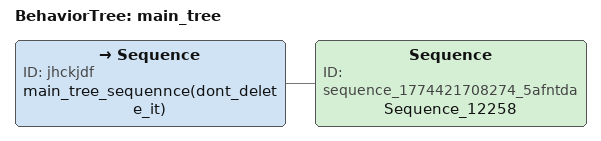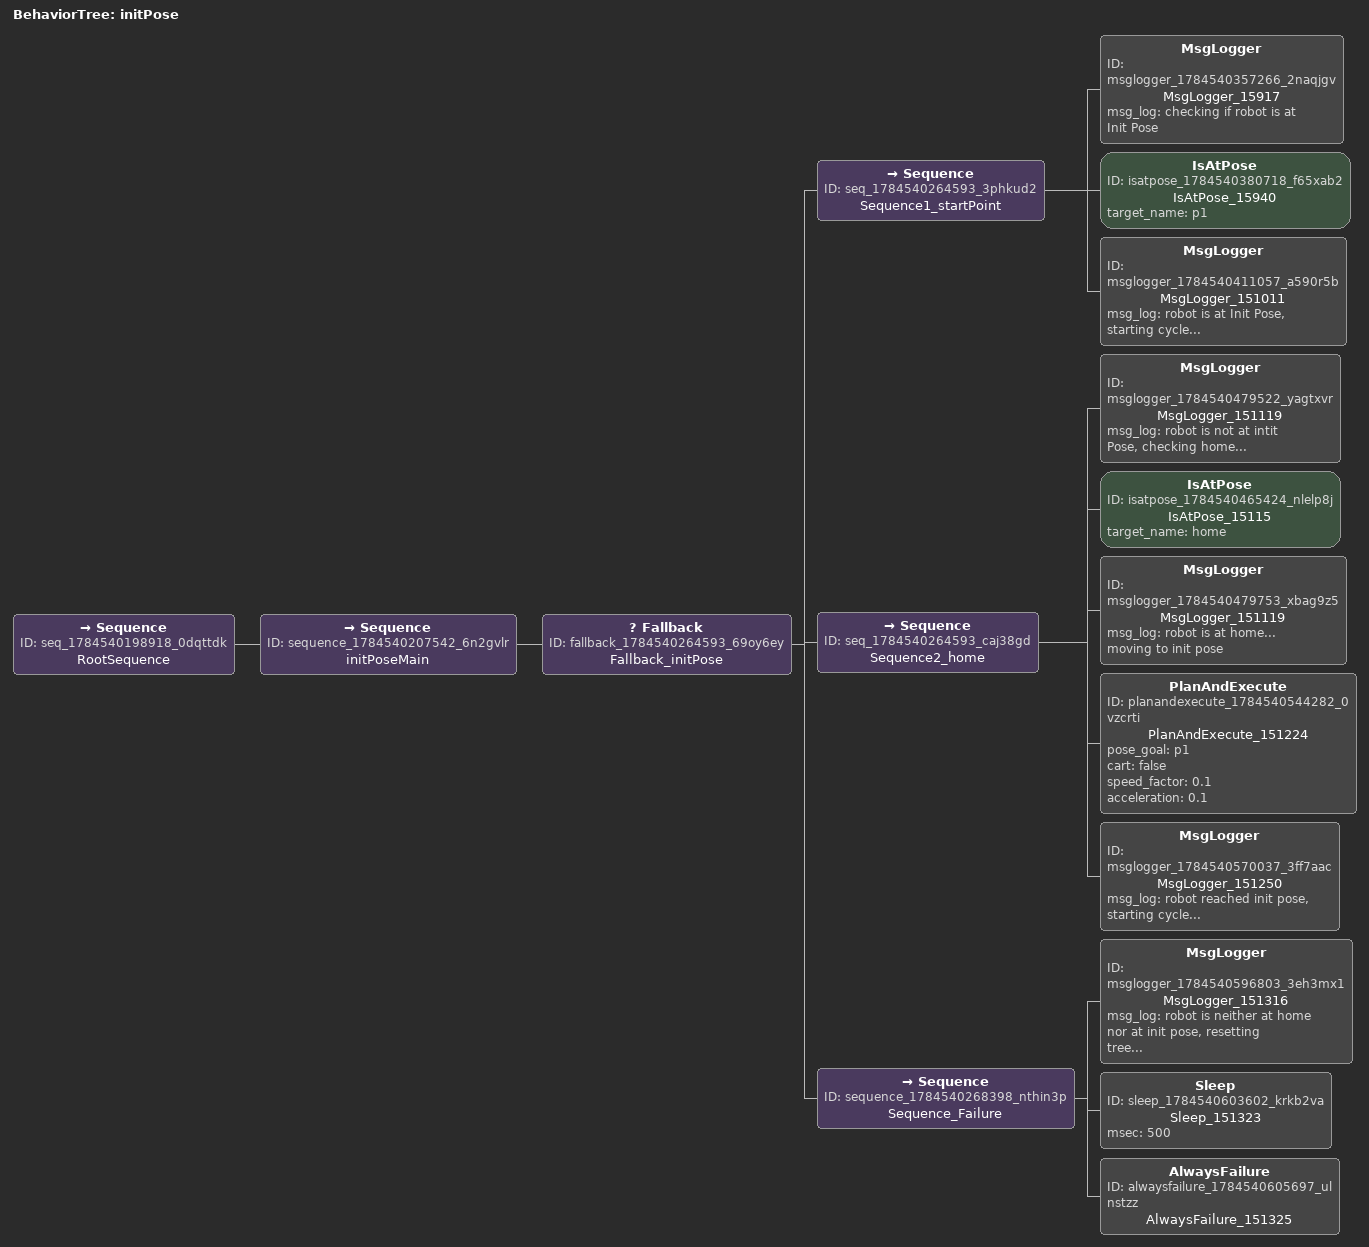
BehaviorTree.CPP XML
<?xml version="1.0" encoding="UTF-8"?>
<root BTCPP_format="4">
  <include path="do_di.xml"/>
  <include path="run_path.xml"/>
  <BehaviorTree ID="main_tree">
    <Sequence ID="jhckjdf" name="main_tree_sequennce(dont_delete_it)">
      <Sequence ID="sequence_1774421708274_5afntda" name="Sequence_12258">
      </Sequence>
    </Sequence>
  </BehaviorTree>
<BehaviorTree ID="initPose">
    <Sequence ID="seq_1784540198918_0dqttdk" name="RootSequence">
      <Sequence ID="sequence_1784540207542_6n2gvlr" name="initPoseMain">
        <Fallback ID="fallback_1784540264593_69oy6ey" name="Fallback_initPose">
          <Sequence ID="seq_1784540264593_3phkud2" name="Sequence1_startPoint">
            <MsgLogger ID="msglogger_1784540357266_2naqjgv" name="MsgLogger_15917" msg_log="checking if robot is at Init Pose"/>
            <IsAtPose ID="isatpose_1784540380718_f65xab2" name="IsAtPose_15940" target_name="p1"/>
            <MsgLogger ID="msglogger_1784540411057_a590r5b" name="MsgLogger_151011" msg_log="robot is at Init Pose, starting cycle..."/>
          </Sequence>
          <Sequence ID="seq_1784540264593_caj38gd" name="Sequence2_home">
            <MsgLogger ID="msglogger_1784540479522_yagtxvr" name="MsgLogger_151119" msg_log="robot is not at intit Pose, checking home..."/>
            <IsAtPose ID="isatpose_1784540465424_nlelp8j" name="IsAtPose_15115" target_name="home"/>
            <MsgLogger ID="msglogger_1784540479753_xbag9z5" name="MsgLogger_151119" msg_log="robot is at home... moving to init pose"/>
            <PlanAndExecute ID="planandexecute_1784540544282_0vzcrti" name="PlanAndExecute_151224" pose_goal="p1" cart="false" speed_factor="0.1" acceleration="0.1"/>
            <MsgLogger ID="msglogger_1784540570037_3ff7aac" name="MsgLogger_151250" msg_log="robot reached init pose, starting cycle..."/>
          </Sequence>
          <Sequence ID="sequence_1784540268398_nthin3p" name="Sequence_Failure">
            <MsgLogger ID="msglogger_1784540596803_3eh3mx1" name="MsgLogger_151316" msg_log="robot is neither at home nor at init pose, resetting tree..."/>
            <Sleep ID="sleep_1784540603602_krkb2va" name="Sleep_151323" msec="500"/>
            <AlwaysFailure ID="alwaysfailure_1784540605697_ulnstzz" name="AlwaysFailure_151325"/>
          </Sequence>
        </Fallback>
      </Sequence>
    </Sequence>
  </BehaviorTree>

</root>
